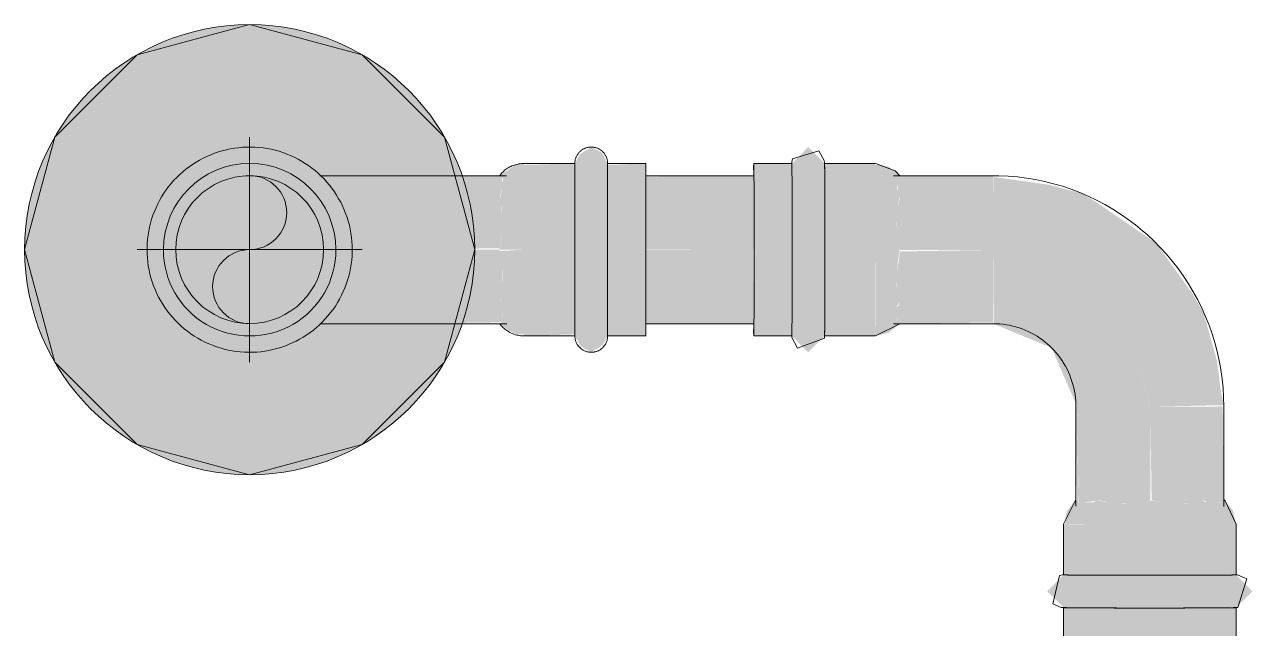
# Model space of a CAD drawing. Header units: inches. Extents: x -3679 to 241, y -496 to 1784.
# Drawn here: x -2686 to -2675.09, y 744.38 to 749.74 of the extents above; entities that cross this region are included whole.
import ezdxf

# ---------------------------------------------------------------- set-up
doc = ezdxf.new("R2010")
doc.units = ezdxf.units.IN
doc.header["$MEASUREMENT"] = 0
for name, color, linetype, lineweight in [('A-ANNO-NOTE', 250, 'Continuous', 9), ('P-PIPE', 1, 'Continuous', 9), ('P-PIPE-CNTR', 1, 'Continuous', 9)]:
    doc.layers.add(name, color=color, linetype=linetype, lineweight=lineweight)

# ---------------------------------------------------------------- blocks, each defined once
blk = doc.blocks.new('Victaulic-VicPress316-Elbow 90-45deg Style P568_P571 - Standard-1139937-LOWER PARKING')
at = {"layer": 'P-PIPE'}
for points in [[(-2284.71, 802.924), (-2284, 802.924), (-2284, 803.263), (-2284.766, 803.263), (-2284.753, 802.924)], [(-2283.402, 802.924), (-2283.233, 802.924), (-2283.233, 803.263), (-2284, 803.263), (-2284, 802.924), (-2283.458, 802.924)], [(-2284.766, 802.633), (-2284, 802.633), (-2284, 802.924), (-2284.766, 802.924), (-2284.865, 802.871), (-2284.912, 802.779), (-2284.849, 802.679), (-2284.833, 802.67)], [(-2283.346, 802.633), (-2283.233, 802.633), (-2283.14, 802.685), (-2283.088, 802.779), (-2283.151, 802.88), (-2283.233, 802.924), (-2284, 802.924), (-2284, 802.633), (-2283.381, 802.633)], [(-2284.71, 802.182), (-2284, 802.182), (-2284, 802.633), (-2284.766, 802.633), (-2284.753, 802.182), (-2284.722, 802.182)], [(-2284, 802.182), (-2283.233, 802.182), (-2283.247, 802.633), (-2284, 802.633)], [(-2284.657, 801.964), (-2284.629, 801.996), (-2284.523, 801.984), (-2284.46, 801.968), (-2284.423, 801.987), (-2284.225, 801.987), (-2284.114, 801.984), (-2284, 801.964), (-2284, 802.182), (-2284.766, 802.182), (-2284.753, 802.102), (-2284.658, 801.964)], [(-2283.342, 801.964), (-2283.281, 802.043), (-2283.246, 802.12), (-2283.246, 802.182), (-2284, 802.182), (-2283.987, 801.966), (-2283.825, 801.993), (-2283.644, 801.983), (-2283.57, 801.987), (-2283.531, 801.966), (-2283.408, 801.996), (-2283.357, 801.988), (-2283.344, 801.967)], [(-2284.114, 801.136), (-2284, 801.136), (-2284.013, 801.966), (-2284.175, 801.992), (-2284.356, 801.983), (-2284.43, 801.987), (-2284.469, 801.966), (-2284.573, 801.996), (-2284.646, 801.981), (-2284.657, 801.962), (-2284.646, 801.136), (-2284.17, 801.136)], [(-2283.671, 801.136), (-2283.342, 801.136), (-2283.354, 801.983), (-2283.366, 801.999), (-2283.487, 801.98), (-2283.54, 801.968), (-2283.57, 801.987), (-2283.766, 801.986), (-2283.842, 801.992), (-2284, 801.964), (-2284, 801.136), (-2283.727, 801.136)], [(-2284.657, 800.368), (-2284.576, 800.442), (-2284.328, 800.594), (-2284.146, 800.641), (-2284, 800.655), (-2284, 801.136), (-2284.657, 801.136), (-2284.657, 800.4)], [(-2283.342, 800.368), (-2283.352, 801.136), (-2284, 801.123), (-2284, 800.582), (-2283.648, 800.58), (-2283.38, 800.412), (-2283.343, 800.368)], [(-2284, 798.831), (-2284, 798.976), (-2284.542, 799.201), (-2284.766, 799.743), (-2284.542, 800.285), (-2284, 800.509), (-2284, 800.655), (-2284.167, 800.639), (-2284.328, 800.594), (-2284.619, 800.413), (-2284.779, 800.208), (-2284.849, 800.076), (-2284.894, 799.901), (-2284.912, 799.721), (-2284.859, 799.564), (-2284.849, 799.41), (-2284.729, 799.201), (-2284.619, 799.073), (-2284.328, 798.892), (-2284.167, 798.846)], [(-2283.671, 798.892), (-2283.381, 799.073), (-2283.221, 799.278), (-2283.151, 799.41), (-2283.106, 799.584), (-2283.088, 799.765), (-2283.14, 799.922), (-2283.151, 800.076), (-2283.271, 800.285), (-2283.381, 800.413), (-2283.671, 800.594), (-2284, 800.582), (-2284, 800.509), (-2283.458, 800.285), (-2283.233, 799.743), (-2283.458, 799.201), (-2284, 798.976), (-2284, 798.904)], [(-2284, 798.976), (-2284, 799.085), (-2284.17, 799.108), (-2284.329, 799.173), (-2284.465, 799.278), (-2284.569, 799.414), (-2284.635, 799.573), (-2284.658, 799.743), (-2284.635, 799.913), (-2284.569, 800.072), (-2284.465, 800.208), (-2284.329, 800.312), (-2284.17, 800.378), (-2284, 800.4), (-2284, 800.509), (-2284.542, 800.285), (-2284.766, 799.743), (-2284.542, 799.201), (-2284, 798.976)], [(-2284, 798.976), (-2283.458, 799.201), (-2283.233, 799.743), (-2283.458, 800.285), (-2284, 800.509), (-2284, 800.4), (-2283.83, 800.378), (-2283.671, 800.312), (-2283.534, 800.207), (-2283.431, 800.072), (-2283.365, 799.913), (-2283.343, 799.742), (-2283.365, 799.573), (-2283.431, 799.414), (-2283.535, 799.278), (-2283.671, 799.173), (-2283.83, 799.108), (-2284, 799.085), (-2284, 799.037)]]:
    blk.add_hatch(color=256, dxfattribs=at).paths.add_polyline_path(points, flags=0)
for p, q in [((-2284.766, 803.263), (-2284.766, 802.924)), ((-2284, 803.263), (-2284.766, 803.263)), ((-2283.233, 803.263), (-2284, 803.263)), ((-2283.233, 802.924), (-2283.233, 803.263)), ((-2284.766, 802.924), (-2284, 802.924)), ((-2284, 802.924), (-2283.233, 802.924)), ((-2284.766, 802.633), (-2284.766, 802.182)), ((-2284.766, 802.633), (-2284, 802.633)), ((-2284, 802.633), (-2283.233, 802.633)), ((-2283.233, 802.182), (-2283.233, 802.633)), ((-2284.657, 802.027), (-2284.657, 801.136)), ((-2283.342, 801.136), (-2283.342, 802.03)), ((-2284.657, 799.709), (-2284.657, 799.736)), ((-2283.342, 799.745), (-2283.342, 799.743))]:
    blk.add_line(p, q, dxfattribs=at)
at = {"layer": 'P-PIPE', "flags": 128}
for points in [[(-2284.766, 802.633), (-2284.772, 802.633), (-2284.778, 802.634), (-2284.784, 802.634), (-2284.79, 802.635), (-2284.795, 802.636), (-2284.801, 802.637), (-2284.807, 802.639), (-2284.812, 802.641), (-2284.818, 802.643), (-2284.823, 802.645), (-2284.828, 802.647), (-2284.834, 802.65), (-2284.839, 802.653), (-2284.844, 802.656), (-2284.849, 802.659), (-2284.853, 802.662), (-2284.858, 802.666), (-2284.862, 802.669), (-2284.867, 802.673), (-2284.871, 802.677), (-2284.875, 802.682), (-2284.879, 802.686), (-2284.882, 802.691), (-2284.886, 802.695), (-2284.889, 802.7), (-2284.892, 802.705), (-2284.895, 802.71), (-2284.897, 802.715), (-2284.9, 802.721), (-2284.902, 802.726), (-2284.904, 802.732), (-2284.906, 802.737), (-2284.907, 802.743), (-2284.909, 802.748), (-2284.91, 802.754), (-2284.911, 802.76), (-2284.911, 802.766), (-2284.912, 802.771), (-2284.912, 802.777), (-2284.912, 802.783), (-2284.912, 802.789), (-2284.911, 802.795), (-2284.91, 802.8), (-2284.909, 802.806), (-2284.908, 802.812), (-2284.907, 802.817), (-2284.905, 802.823), (-2284.903, 802.829), (-2284.901, 802.834), (-2284.899, 802.839), (-2284.896, 802.845), (-2284.893, 802.85), (-2284.891, 802.855), (-2284.887, 802.86), (-2284.884, 802.864), (-2284.881, 802.869), (-2284.877, 802.874), (-2284.873, 802.878), (-2284.869, 802.882), (-2284.865, 802.886), (-2284.86, 802.89), (-2284.856, 802.894), (-2284.851, 802.897), (-2284.846, 802.9), (-2284.841, 802.903), (-2284.836, 802.906), (-2284.831, 802.909), (-2284.826, 802.912), (-2284.821, 802.914), (-2284.815, 802.916), (-2284.81, 802.918), (-2284.804, 802.919), (-2284.798, 802.921), (-2284.793, 802.922), (-2284.787, 802.923), (-2284.781, 802.924), (-2284.775, 802.924), (-2284.77, 802.924), (-2284.766, 802.924)], [(-2284, 802.924), (-2284.031, 802.924), (-2284.061, 802.924), (-2284.092, 802.924), (-2284.122, 802.924), (-2284.152, 802.924), (-2284.182, 802.924), (-2284.212, 802.924), (-2284.241, 802.924), (-2284.27, 802.924), (-2284.298, 802.924), (-2284.326, 802.924), (-2284.354, 802.924), (-2284.381, 802.924), (-2284.407, 802.924), (-2284.433, 802.924), (-2284.458, 802.924), (-2284.482, 802.924), (-2284.505, 802.924), (-2284.528, 802.924), (-2284.55, 802.924), (-2284.571, 802.924), (-2284.591, 802.924), (-2284.61, 802.924), (-2284.628, 802.924), (-2284.645, 802.924), (-2284.661, 802.924), (-2284.676, 802.924), (-2284.69, 802.924), (-2284.703, 802.924), (-2284.714, 802.924), (-2284.725, 802.924), (-2284.734, 802.924), (-2284.742, 802.924), (-2284.749, 802.924), (-2284.755, 802.924), (-2284.76, 802.924), (-2284.763, 802.924), (-2284.765, 802.924), (-2284.766, 802.924), (-2284.766, 802.924)], [(-2284.766, 802.924), (-2284.766, 802.924), (-2284.764, 802.924), (-2284.761, 802.924), (-2284.757, 802.924), (-2284.751, 802.924), (-2284.744, 802.924), (-2284.737, 802.924), (-2284.727, 802.924)], [(-2283.233, 802.924), (-2283.234, 802.924), (-2283.236, 802.924), (-2283.239, 802.924), (-2283.243, 802.924), (-2283.249, 802.924), (-2283.255, 802.924), (-2283.263, 802.924), (-2283.272, 802.924), (-2283.283, 802.924), (-2283.294, 802.924), (-2283.306, 802.924), (-2283.32, 802.924), (-2283.335, 802.924), (-2283.35, 802.924), (-2283.367, 802.924), (-2283.385, 802.924), (-2283.404, 802.924), (-2283.424, 802.924), (-2283.444, 802.924), (-2283.466, 802.924), (-2283.488, 802.924), (-2283.512, 802.924), (-2283.536, 802.924), (-2283.56, 802.924), (-2283.586, 802.924), (-2283.612, 802.924), (-2283.639, 802.924), (-2283.666, 802.924), (-2283.694, 802.924), (-2283.722, 802.924), (-2283.751, 802.924), (-2283.78, 802.924), (-2283.81, 802.924), (-2283.84, 802.924), (-2283.87, 802.924), (-2283.9, 802.924), (-2283.93, 802.924), (-2283.961, 802.924), (-2283.992, 802.924), (-2284, 802.924)], [(-2283.275, 802.924), (-2283.266, 802.924), (-2283.257, 802.924), (-2283.25, 802.924), (-2283.245, 802.924), (-2283.24, 802.924), (-2283.237, 802.924), (-2283.234, 802.924), (-2283.233, 802.924), (-2283.233, 802.924)], [(-2283.233, 802.924), (-2283.228, 802.924), (-2283.222, 802.924), (-2283.216, 802.923), (-2283.21, 802.922), (-2283.205, 802.921), (-2283.199, 802.92), (-2283.193, 802.919), (-2283.188, 802.917), (-2283.182, 802.915), (-2283.177, 802.913), (-2283.171, 802.91), (-2283.166, 802.908), (-2283.161, 802.905), (-2283.156, 802.902), (-2283.151, 802.899), (-2283.147, 802.896), (-2283.142, 802.892), (-2283.137, 802.888), (-2283.133, 802.884), (-2283.129, 802.88), (-2283.125, 802.876), (-2283.121, 802.872), (-2283.118, 802.867), (-2283.114, 802.862), (-2283.111, 802.857), (-2283.108, 802.852), (-2283.105, 802.847), (-2283.102, 802.842), (-2283.1, 802.837), (-2283.098, 802.832), (-2283.096, 802.826), (-2283.094, 802.821), (-2283.092, 802.815), (-2283.091, 802.809), (-2283.09, 802.804), (-2283.089, 802.798), (-2283.089, 802.792), (-2283.088, 802.786), (-2283.088, 802.78), (-2283.088, 802.775), (-2283.088, 802.769), (-2283.089, 802.763), (-2283.09, 802.757), (-2283.091, 802.751), (-2283.092, 802.746), (-2283.093, 802.74), (-2283.095, 802.735), (-2283.097, 802.729), (-2283.099, 802.724), (-2283.101, 802.718), (-2283.104, 802.713), (-2283.106, 802.708), (-2283.109, 802.703), (-2283.112, 802.698), (-2283.116, 802.693), (-2283.119, 802.689), (-2283.123, 802.684), (-2283.127, 802.68), (-2283.131, 802.676), (-2283.135, 802.672), (-2283.139, 802.668), (-2283.144, 802.664), (-2283.149, 802.661), (-2283.153, 802.657), (-2283.158, 802.654), (-2283.163, 802.651), (-2283.169, 802.649), (-2283.174, 802.646), (-2283.179, 802.644), (-2283.185, 802.642), (-2283.19, 802.64), (-2283.196, 802.638), (-2283.201, 802.637), (-2283.207, 802.636), (-2283.213, 802.635), (-2283.219, 802.634), (-2283.224, 802.634), (-2283.23, 802.633), (-2283.233, 802.633)], [(-2284.725, 802.633), (-2284.734, 802.633), (-2284.742, 802.633), (-2284.749, 802.633), (-2284.755, 802.633), (-2284.76, 802.633), (-2284.763, 802.633), (-2284.765, 802.633), (-2284.766, 802.633), (-2284.766, 802.633)], [(-2284.766, 802.633), (-2284.766, 802.633), (-2284.764, 802.633), (-2284.761, 802.633), (-2284.757, 802.633), (-2284.751, 802.633), (-2284.744, 802.633), (-2284.737, 802.633), (-2284.727, 802.633), (-2284.717, 802.633), (-2284.706, 802.633), (-2284.693, 802.633), (-2284.68, 802.633), (-2284.665, 802.633), (-2284.649, 802.633), (-2284.633, 802.633), (-2284.615, 802.633), (-2284.596, 802.633), (-2284.576, 802.633), (-2284.555, 802.633), (-2284.534, 802.633), (-2284.512, 802.633), (-2284.488, 802.633), (-2284.464, 802.633), (-2284.44, 802.633), (-2284.414, 802.633), (-2284.388, 802.633), (-2284.361, 802.633), (-2284.334, 802.633), (-2284.306, 802.633), (-2284.278, 802.633), (-2284.249, 802.633), (-2284.22, 802.633), (-2284.19, 802.633), (-2284.16, 802.633), (-2284.13, 802.633), (-2284.1, 802.633), (-2284.069, 802.633), (-2284.039, 802.633), (-2284.008, 802.633), (-2284, 802.633)], [(-2284, 802.633), (-2283.969, 802.633), (-2283.939, 802.633), (-2283.908, 802.633), (-2283.878, 802.633), (-2283.848, 802.633), (-2283.818, 802.633), (-2283.788, 802.633), (-2283.759, 802.633), (-2283.73, 802.633), (-2283.701, 802.633), (-2283.673, 802.633), (-2283.646, 802.633), (-2283.619, 802.633), (-2283.593, 802.633), (-2283.567, 802.633), (-2283.542, 802.633), (-2283.518, 802.633), (-2283.494, 802.633), (-2283.472, 802.633), (-2283.45, 802.633), (-2283.429, 802.633), (-2283.409, 802.633), (-2283.39, 802.633), (-2283.372, 802.633), (-2283.355, 802.633), (-2283.339, 802.633), (-2283.324, 802.633), (-2283.31, 802.633), (-2283.297, 802.633), (-2283.285, 802.633), (-2283.275, 802.633), (-2283.266, 802.633), (-2283.257, 802.633), (-2283.25, 802.633), (-2283.245, 802.633), (-2283.24, 802.633), (-2283.237, 802.633), (-2283.234, 802.633), (-2283.233, 802.633), (-2283.233, 802.633)], [(-2283.233, 802.633), (-2283.234, 802.633), (-2283.236, 802.633), (-2283.239, 802.633), (-2283.243, 802.633), (-2283.249, 802.633), (-2283.255, 802.633), (-2283.263, 802.633), (-2283.272, 802.633)], [(-2284.657, 801.964), (-2284.666, 801.971), (-2284.674, 801.978), (-2284.682, 801.985), (-2284.69, 801.993), (-2284.697, 802.001), (-2284.705, 802.009), (-2284.711, 802.017), (-2284.718, 802.026), (-2284.724, 802.035), (-2284.729, 802.045), (-2284.735, 802.054), (-2284.74, 802.064), (-2284.744, 802.074), (-2284.748, 802.084), (-2284.752, 802.094), (-2284.755, 802.105), (-2284.758, 802.115), (-2284.761, 802.126), (-2284.763, 802.136), (-2284.764, 802.147), (-2284.765, 802.158), (-2284.766, 802.169), (-2284.766, 802.18), (-2284.766, 802.182)], [(-2283.233, 802.182), (-2283.234, 802.171), (-2283.234, 802.16), (-2283.235, 802.149), (-2283.237, 802.138), (-2283.239, 802.128), (-2283.241, 802.117), (-2283.244, 802.106), (-2283.247, 802.096), (-2283.251, 802.086), (-2283.255, 802.076), (-2283.259, 802.066), (-2283.264, 802.056), (-2283.269, 802.046), (-2283.275, 802.037), (-2283.281, 802.028), (-2283.287, 802.019), (-2283.294, 802.01), (-2283.301, 802.002), (-2283.308, 801.994), (-2283.316, 801.986), (-2283.324, 801.979), (-2283.332, 801.972), (-2283.341, 801.965), (-2283.342, 801.964)], [(-2284.657, 800.368), (-2284.657, 800.383), (-2284.657, 800.431), (-2284.657, 800.479), (-2284.657, 800.529), (-2284.657, 800.58), (-2284.657, 800.631), (-2284.657, 800.683), (-2284.657, 800.736), (-2284.657, 800.79), (-2284.657, 800.844), (-2284.657, 800.899), (-2284.657, 800.954), (-2284.657, 801.009), (-2284.657, 801.065), (-2284.657, 801.121), (-2284.657, 801.136)], [(-2283.342, 801.136), (-2283.342, 801.08), (-2283.342, 801.024), (-2283.342, 800.969), (-2283.342, 800.914), (-2283.342, 800.859), (-2283.342, 800.805), (-2283.342, 800.751), (-2283.342, 800.698), (-2283.342, 800.645), (-2283.342, 800.593), (-2283.342, 800.542), (-2283.342, 800.493), (-2283.342, 800.444), (-2283.342, 800.396), (-2283.342, 800.368)], [(-2284, 800.655), (-2284.036, 800.654), (-2284.073, 800.652), (-2284.109, 800.648), (-2284.145, 800.643), (-2284.181, 800.637), (-2284.217, 800.629), (-2284.252, 800.619), (-2284.287, 800.609), (-2284.321, 800.596), (-2284.355, 800.583), (-2284.388, 800.568), (-2284.421, 800.552), (-2284.453, 800.534), (-2284.484, 800.515), (-2284.515, 800.496), (-2284.545, 800.474), (-2284.573, 800.452), (-2284.601, 800.428), (-2284.628, 800.404), (-2284.654, 800.378), (-2284.679, 800.352), (-2284.703, 800.324), (-2284.725, 800.295), (-2284.747, 800.266), (-2284.767, 800.236), (-2284.786, 800.204), (-2284.804, 800.173), (-2284.821, 800.14), (-2284.836, 800.107), (-2284.85, 800.073), (-2284.862, 800.039), (-2284.874, 800.004), (-2284.883, 799.969), (-2284.892, 799.934), (-2284.899, 799.898), (-2284.904, 799.862), (-2284.908, 799.825), (-2284.911, 799.789), (-2284.912, 799.753), (-2284.912, 799.716), (-2284.91, 799.68), (-2284.906, 799.643), (-2284.902, 799.607), (-2284.896, 799.571), (-2284.888, 799.536), (-2284.879, 799.5), (-2284.869, 799.465), (-2284.857, 799.431), (-2284.844, 799.397), (-2284.829, 799.363), (-2284.813, 799.33), (-2284.796, 799.298), (-2284.778, 799.267), (-2284.758, 799.236), (-2284.737, 799.206), (-2284.715, 799.177), (-2284.692, 799.149), (-2284.668, 799.122), (-2284.642, 799.095), (-2284.616, 799.07), (-2284.589, 799.046), (-2284.56, 799.023), (-2284.531, 799.001), (-2284.501, 798.981), (-2284.47, 798.961), (-2284.438, 798.943), (-2284.406, 798.926), (-2284.373, 798.911), (-2284.34, 798.896), (-2284.305, 798.883), (-2284.271, 798.872), (-2284.236, 798.862), (-2284.2, 798.853), (-2284.165, 798.846), (-2284.129, 798.84), (-2284.092, 798.836), (-2284.056, 798.833), (-2284.02, 798.831), (-2284, 798.831)], [(-2284, 798.831), (-2283.963, 798.832), (-2283.927, 798.834), (-2283.891, 798.837), (-2283.855, 798.842), (-2283.819, 798.849), (-2283.783, 798.857), (-2283.748, 798.866), (-2283.713, 798.877), (-2283.679, 798.889), (-2283.645, 798.903), (-2283.611, 798.918), (-2283.579, 798.934), (-2283.547, 798.951), (-2283.515, 798.97), (-2283.485, 798.99), (-2283.455, 799.011), (-2283.426, 799.034), (-2283.399, 799.057), (-2283.372, 799.082), (-2283.346, 799.107), (-2283.321, 799.134), (-2283.297, 799.162), (-2283.274, 799.19), (-2283.253, 799.22), (-2283.232, 799.25), (-2283.213, 799.281), (-2283.196, 799.313), (-2283.179, 799.345), (-2283.164, 799.379), (-2283.15, 799.412), (-2283.137, 799.447), (-2283.126, 799.481), (-2283.116, 799.516), (-2283.108, 799.552), (-2283.101, 799.588), (-2283.096, 799.624), (-2283.092, 799.66), (-2283.089, 799.696), (-2283.088, 799.733), (-2283.088, 799.769), (-2283.09, 799.806), (-2283.093, 799.842), (-2283.098, 799.878), (-2283.104, 799.914), (-2283.112, 799.95), (-2283.121, 799.985), (-2283.131, 800.02), (-2283.143, 800.055), (-2283.156, 800.089), (-2283.171, 800.122), (-2283.186, 800.155), (-2283.204, 800.187), (-2283.222, 800.219), (-2283.242, 800.25), (-2283.263, 800.28), (-2283.285, 800.309), (-2283.308, 800.337), (-2283.332, 800.364), (-2283.357, 800.39), (-2283.384, 800.415), (-2283.411, 800.439), (-2283.44, 800.462), (-2283.469, 800.484), (-2283.499, 800.505), (-2283.53, 800.524), (-2283.561, 800.542), (-2283.594, 800.559), (-2283.627, 800.575), (-2283.66, 800.589), (-2283.694, 800.602), (-2283.729, 800.614), (-2283.764, 800.624), (-2283.799, 800.633), (-2283.835, 800.64), (-2283.871, 800.646), (-2283.907, 800.65), (-2283.944, 800.653), (-2283.98, 800.655), (-2284, 800.655)]]:
    blk.add_lwpolyline(points, dxfattribs=at)
at = {"layer": 'P-PIPE'}
for radius, start, end in [(0.766, 90, 270), (0.767, 270, 90)]:
    blk.add_arc((-2284, 799.743), radius, start, end, dxfattribs=at)
blk = doc.blocks.new('Victaulic-VicPress316-Elbow 90-45deg Style P568_P571 - Standard-1140526-LOWER PARKING')
at = {"layer": 'P-PIPE'}
for points in [[(-2679.036, 746.831), (-2678.891, 746.976), (-2678.889, 748.354), (-2678.891, 748.51), (-2679.036, 748.655), (-2679.181, 748.507), (-2679.18, 747.132), (-2679.177, 746.972), (-2679.064, 746.859)], [(-2679.182, 746.976), (-2679.18, 748.339), (-2679.182, 748.509), (-2679.52, 748.507), (-2679.518, 747.143), (-2679.52, 746.976)], [(-2678.891, 746.976), (-2678.439, 746.976), (-2678.437, 748.354), (-2678.439, 748.509), (-2678.891, 748.509), (-2678.889, 747.143), (-2678.89, 747.018)], [(-2678.218, 747.74), (-2677.39, 747.74), (-2677.393, 748.4), (-2678.224, 748.399), (-2678.249, 748.376), (-2678.238, 748.294), (-2678.243, 748.233), (-2678.221, 748.201), (-2678.251, 748.061), (-2678.242, 747.868), (-2678.221, 747.753)], [(-2675.997, 746.347), (-2675.345, 746.361), (-2675.368, 746.477), (-2675.403, 746.756), (-2675.521, 747.175), (-2675.61, 747.335), (-2675.943, 747.8), (-2676.473, 748.163), (-2676.608, 748.244), (-2676.891, 748.318), (-2677.392, 748.39), (-2677.39, 747.74), (-2676.693, 747.554), (-2676.183, 747.044), (-2676, 746.361)], [(-2675.822, 745.484), (-2675.65, 745.492), (-2675.529, 745.516), (-2675.485, 745.498), (-2675.389, 745.498), (-2675.362, 745.493), (-2675.343, 745.522), (-2675.352, 746.349), (-2675.997, 746.347), (-2675.984, 745.516), (-2675.831, 745.485)], [(-2675.996, 745.301), (-2675.234, 745.304), (-2675.262, 745.426), (-2675.344, 745.519), (-2675.366, 745.492), (-2675.446, 745.502), (-2675.511, 745.501), (-2675.538, 745.518), (-2675.677, 745.487), (-2675.883, 745.496), (-2676.01, 745.516), (-2676.222, 745.487), (-2676.387, 745.5), (-2676.467, 745.516), (-2676.502, 745.497), (-2676.617, 745.496), (-2676.636, 745.493), (-2676.658, 745.521), (-2676.737, 745.419), (-2676.748, 745.371), (-2676.752, 745.367), (-2676.752, 745.304), (-2676.047, 745.301)], [(-2675.996, 744.849), (-2675.234, 744.852), (-2675.234, 745.304), (-2676.715, 745.303), (-2676.767, 745.304), (-2676.767, 744.852), (-2676.017, 744.849)], [(-2675.996, 744.558), (-2675.229, 744.566), (-2675.088, 744.707), (-2675.234, 744.852), (-2676.711, 744.852), (-2676.769, 744.85), (-2676.911, 744.706), (-2676.764, 744.561), (-2676.132, 744.558)], [(-2675.996, 744.22), (-2675.234, 744.223), (-2675.234, 744.561), (-2676.71, 744.561), (-2676.767, 744.56), (-2676.764, 744.223), (-2676.017, 744.22)]]:
    blk.add_hatch(color=256, dxfattribs=at).paths.add_polyline_path(points, flags=0)
h = blk.add_hatch(color=256, dxfattribs=at)
h.paths.add_polyline_path([(-2678.436, 747.334), (-2678.436, 747.334), (-2678.368, 747.334)], flags=0)
h.paths.add_polyline_path([(-2678.439, 746.976), (-2678.317, 747.005), (-2678.224, 747.086), (-2678.249, 747.108), (-2678.238, 747.189), (-2678.243, 747.249), (-2678.221, 747.281), (-2678.25, 747.42), (-2678.241, 747.626), (-2678.221, 747.753), (-2678.25, 747.965), (-2678.238, 748.13), (-2678.225, 748.206), (-2678.223, 748.21), (-2678.242, 748.245), (-2678.245, 748.36), (-2678.248, 748.379), (-2678.222, 748.401), (-2678.321, 748.48), (-2678.37, 748.49), (-2678.376, 748.494), (-2678.439, 748.494), (-2678.437, 747.138), (-2678.439, 746.991)], flags=0)
h = blk.add_hatch(color=256, dxfattribs=at)
h.paths.add_polyline_path([(-2675.423, 746.836), (-2675.425, 746.852), (-2675.425, 746.843)], flags=0)
h.paths.add_polyline_path([(-2676.608, 748.244), (-2677.001, 748.335), (-2676.891, 748.318), (-2676.687, 748.265)], flags=0)
h = blk.add_hatch(color=256, dxfattribs=at)
h.paths.add_polyline_path([(-2677.391, 747.318), (-2677.391, 747.318), (-2677.831, 747.298)], flags=0)
h.paths.add_polyline_path([(-2677.39, 747.412), (-2677.391, 747.412), (-2677.885, 747.412)], flags=0)
h.paths.add_polyline_path([(-2677.39, 747.626), (-2677.39, 747.626), (-2678.218, 747.577)], flags=0)
h.paths.add_polyline_path([(-2678.221, 747.085), (-2677.392, 747.095), (-2677.39, 747.74), (-2678.221, 747.727), (-2678.251, 747.508), (-2678.246, 747.393), (-2678.223, 747.272), (-2678.241, 747.228), (-2678.243, 747.132), (-2678.248, 747.105), (-2678.223, 747.086)], flags=0)
h = blk.add_hatch(color=256, dxfattribs=at)
h.paths.add_polyline_path([(-2675.997, 746.347), (-2676.183, 747.044), (-2676.693, 747.554), (-2677.39, 747.74), (-2677.385, 747.082), (-2676.873, 746.87), (-2676.647, 746.349), (-2676.111, 746.347)], flags=0)
h.paths.add_polyline_path([(-2676.844, 746.982), (-2676.844, 746.982), (-2676.871, 747.001)], flags=0)
h.paths.add_polyline_path([(-2677.21, 747.57), (-2677.39, 747.626), (-2677.39, 747.626)], flags=0)
h = blk.add_hatch(color=256, dxfattribs=at)
h.paths.add_polyline_path([(-2676.647, 746.349), (-2676.658, 746.349), (-2676.647, 745.507), (-2676.635, 745.492), (-2676.647, 746.349)], flags=0)
h.paths.add_polyline_path([(-2676.317, 745.487), (-2676.125, 745.495), (-2675.997, 745.519), (-2675.997, 746.347), (-2676.647, 746.349), (-2676.633, 745.492), (-2676.551, 745.502), (-2676.474, 745.51), (-2676.458, 745.518), (-2676.326, 745.488)], flags=0)
for p, q in [((-2679.182, 748.509), (-2679.52, 748.509)), ((-2678.439, 748.509), (-2678.891, 748.509)), ((-2678.439, 748.509), (-2678.262, 748.444)), ((-2677.393, 748.4), (-2678.277, 748.4)), ((-2678.262, 748.444), (-2678.221, 748.4)), ((-2678.439, 746.976), (-2678.221, 747.085)), ((-2678.279, 747.085), (-2677.393, 747.085)), ((-2679.52, 746.976), (-2679.182, 746.976)), ((-2678.891, 746.976), (-2678.439, 746.976)), ((-2676.658, 746.35), (-2676.658, 745.464)), ((-2675.343, 745.461), (-2675.343, 746.35)), ((-2676.767, 745.304), (-2676.658, 745.522)), ((-2675.329, 745.511), (-2675.343, 745.522)), ((-2675.234, 745.304), (-2675.329, 745.511)), ((-2676.767, 745.304), (-2676.767, 744.852)), ((-2675.234, 744.852), (-2675.234, 745.304)), ((-2676.767, 744.561), (-2676.767, 744.223)), ((-2675.234, 744.223), (-2675.234, 744.561))]:
    blk.add_line(p, q, dxfattribs=at)
at = {"layer": 'P-PIPE', "flags": 128}
for points in [[(-2679.183, 748.468), (-2679.183, 748.478), (-2679.182, 748.487), (-2679.182, 748.494), (-2679.182, 748.501), (-2679.182, 748.507), (-2679.182, 748.513), (-2679.181, 748.52), (-2679.176, 748.549), (-2678.942, 748.62)], [(-2679.13, 746.866), (-2678.892, 746.957), (-2678.891, 746.969), (-2678.89, 746.975), (-2678.89, 746.981), (-2678.89, 746.987), (-2678.89, 746.995), (-2678.89, 747.003), (-2678.889, 747.012), (-2678.889, 747.022), (-2678.889, 747.034), (-2678.889, 747.046), (-2678.889, 747.06), (-2678.889, 747.075), (-2678.889, 747.091), (-2678.888, 747.107), (-2678.888, 747.125), (-2678.888, 747.144), (-2678.888, 747.164), (-2678.888, 747.184), (-2678.888, 747.206), (-2678.888, 747.228), (-2678.888, 747.251), (-2678.888, 747.275), (-2678.887, 747.3), (-2678.887, 747.326), (-2678.887, 747.352), (-2678.887, 747.378), (-2678.887, 747.406), (-2678.887, 747.433), (-2678.887, 747.462), (-2678.887, 747.491), (-2678.887, 747.52), (-2678.887, 747.549), (-2678.887, 747.579), (-2678.887, 747.609), (-2678.887, 747.64), (-2678.887, 747.67), (-2678.887, 747.701), (-2678.887, 747.731), (-2678.887, 747.762), (-2678.887, 747.793), (-2678.887, 747.823), (-2678.887, 747.854), (-2678.887, 747.884), (-2678.887, 747.914), (-2678.887, 747.944), (-2678.887, 747.973), (-2678.887, 748.002), (-2678.887, 748.031), (-2678.887, 748.059), (-2678.887, 748.087), (-2678.887, 748.114), (-2678.887, 748.141), (-2678.887, 748.167), (-2678.887, 748.192), (-2678.888, 748.216), (-2678.888, 748.24), (-2678.888, 748.263), (-2678.888, 748.285), (-2678.888, 748.307), (-2678.888, 748.327), (-2678.888, 748.347), (-2678.888, 748.365), (-2678.888, 748.383), (-2678.889, 748.399), (-2678.889, 748.415), (-2678.889, 748.429), (-2678.889, 748.442), (-2678.889, 748.455), (-2678.889, 748.466), (-2678.889, 748.476), (-2678.89, 748.485), (-2678.89, 748.493), (-2678.89, 748.5), (-2678.89, 748.506), (-2678.89, 748.512), (-2678.891, 748.518), (-2678.893, 748.536), (-2678.942, 748.62)], [(-2676.064, 747.911), (-2676.127, 747.963), (-2676.193, 748.012), (-2676.26, 748.059), (-2676.329, 748.103), (-2676.4, 748.144), (-2676.473, 748.182), (-2676.547, 748.218), (-2676.622, 748.25), (-2676.699, 748.279), (-2676.777, 748.306), (-2676.855, 748.329), (-2676.935, 748.349), (-2677.015, 748.365), (-2677.096, 748.379), (-2677.177, 748.389), (-2677.259, 748.396), (-2677.341, 748.4), (-2677.393, 748.4)], [(-2675.343, 746.35), (-2675.344, 746.432), (-2675.349, 746.514), (-2675.357, 746.595), (-2675.369, 746.677), (-2675.383, 746.757), (-2675.401, 746.837), (-2675.422, 746.917), (-2675.447, 746.995), (-2675.474, 747.072), (-2675.504, 747.148), (-2675.538, 747.223), (-2675.574, 747.297), (-2675.614, 747.369), (-2675.656, 747.439), (-2675.701, 747.508), (-2675.748, 747.574), (-2675.799, 747.639), (-2675.851, 747.702), (-2675.907, 747.763), (-2675.964, 747.821), (-2676.024, 747.877), (-2676.064, 747.911)], [(-2677.393, 747.085), (-2677.364, 747.085), (-2677.334, 747.083), (-2677.305, 747.08), (-2677.276, 747.076), (-2677.247, 747.071), (-2677.218, 747.064), (-2677.19, 747.057), (-2677.162, 747.048), (-2677.134, 747.038), (-2677.107, 747.027), (-2677.08, 747.015), (-2677.053, 747.002), (-2677.028, 746.988), (-2677.002, 746.973), (-2676.978, 746.957), (-2676.954, 746.94), (-2676.931, 746.922), (-2676.916, 746.91)], [(-2679.13, 746.866), (-2679.181, 746.961), (-2679.182, 746.971), (-2679.182, 746.977), (-2679.182, 746.982), (-2679.182, 746.989), (-2679.182, 746.996), (-2679.183, 747.005), (-2679.183, 747.014)], [(-2676.916, 746.91), (-2676.894, 746.89), (-2676.873, 746.87), (-2676.853, 746.849), (-2676.833, 746.827), (-2676.814, 746.804), (-2676.797, 746.78), (-2676.78, 746.756), (-2676.764, 746.731), (-2676.75, 746.706), (-2676.736, 746.68), (-2676.723, 746.653), (-2676.712, 746.626), (-2676.701, 746.599), (-2676.692, 746.571), (-2676.683, 746.543), (-2676.676, 746.514), (-2676.67, 746.486), (-2676.665, 746.457), (-2676.662, 746.427), (-2676.659, 746.398), (-2676.658, 746.369), (-2676.658, 746.35)], [(-2676.725, 744.853), (-2676.735, 744.853), (-2676.744, 744.853), (-2676.751, 744.853), (-2676.758, 744.853), (-2676.764, 744.853), (-2676.769, 744.853), (-2676.776, 744.852), (-2676.802, 744.848), (-2676.861, 744.596)], [(-2675.139, 744.818), (-2675.217, 744.562), (-2675.228, 744.561), (-2675.233, 744.561), (-2675.239, 744.561), (-2675.245, 744.561), (-2675.252, 744.561), (-2675.26, 744.561), (-2675.269, 744.56), (-2675.28, 744.56), (-2675.291, 744.56), (-2675.304, 744.56), (-2675.317, 744.56), (-2675.332, 744.56), (-2675.348, 744.56), (-2675.364, 744.56), (-2675.382, 744.56), (-2675.401, 744.559), (-2675.421, 744.559), (-2675.441, 744.559), (-2675.463, 744.559), (-2675.485, 744.559), (-2675.508, 744.559), (-2675.532, 744.559), (-2675.557, 744.559), (-2675.582, 744.559), (-2675.608, 744.559), (-2675.635, 744.559), (-2675.662, 744.559), (-2675.69, 744.558), (-2675.719, 744.558), (-2675.747, 744.558), (-2675.777, 744.558), (-2675.806, 744.558), (-2675.836, 744.558), (-2675.866, 744.558), (-2675.896, 744.558), (-2675.927, 744.558), (-2675.957, 744.558), (-2675.988, 744.558), (-2676.019, 744.558), (-2676.049, 744.558), (-2676.08, 744.558), (-2676.11, 744.558), (-2676.141, 744.558), (-2676.171, 744.558), (-2676.2, 744.558), (-2676.23, 744.558), (-2676.259, 744.558), (-2676.288, 744.558), (-2676.316, 744.558), (-2676.344, 744.559), (-2676.371, 744.559), (-2676.397, 744.559), (-2676.423, 744.559), (-2676.449, 744.559), (-2676.473, 744.559), (-2676.497, 744.559), (-2676.52, 744.559), (-2676.542, 744.559), (-2676.563, 744.559), (-2676.584, 744.559), (-2676.603, 744.559), (-2676.622, 744.56), (-2676.639, 744.56), (-2676.656, 744.56), (-2676.671, 744.56), (-2676.686, 744.56), (-2676.699, 744.56), (-2676.712, 744.56), (-2676.723, 744.56), (-2676.733, 744.56), (-2676.742, 744.561), (-2676.75, 744.561), (-2676.756, 744.561), (-2676.762, 744.561), (-2676.768, 744.561), (-2676.774, 744.561), (-2676.789, 744.563), (-2676.861, 744.596)], [(-2675.139, 744.818), (-2675.221, 744.852), (-2675.229, 744.853), (-2675.235, 744.853), (-2675.24, 744.853), (-2675.247, 744.853), (-2675.254, 744.853), (-2675.262, 744.853), (-2675.272, 744.853)]]:
    blk.add_lwpolyline(points, dxfattribs=at)
at = {"layer": 'P-PIPE'}
for centre, major_axis, ratio, start_param, end_param in [((-2679.52, 747.743), (0, 0.766), 0.004894, 0.199294, 0.383052), ((-2679.52, 747.743), (0, 0.766), 0.004894, 3.141593, 6.279019), ((-2679.182, 747.743), (0, 0.766), 0.004894, 3.141593, 6.279019), ((-2678.891, 747.743), (0, 0.766), 0.004894, 3.141593, 6.279019), ((-2679.52, 747.743), (0, 0.766), 0.004894, 2.759899, 2.945851), ((-2676, 744.852), (0.766, 0), 0.004167, 3.146486, 6.283185), ((-2676, 744.561), (0.766, 0), 0.004167, 3.146486, 6.283185), ((-2676, 744.223), (0.767, 0), 0.004167, 3.146486, 6.283185)]:
    blk.add_ellipse(centre, major_axis=major_axis, ratio=ratio, start_param=start_param, end_param=end_param, dxfattribs=at)

msp = doc.modelspace()

# ---------------------------------------------------------------- hatches: boundary and pattern name
at = {"layer": 'A-ANNO-NOTE'}
h = msp.add_hatch(color=256, dxfattribs=at)
edge = h.paths.add_edge_path(flags=0)
edge.add_arc((-2684, 747.743), 2, 0, 360)
msp.add_hatch(color=256, dxfattribs=at).paths.add_polyline_path([(-2684, 745.743), (-2683, 746.011), (-2682.268, 746.743), (-2682, 747.743), (-2682.268, 748.743), (-2683, 749.475), (-2684, 749.743), (-2685, 749.475), (-2685.732, 748.743), (-2686, 747.743), (-2685.732, 746.743), (-2685, 746.011)], flags=0)
at = {"layer": 'P-PIPE'}
for points in [[(-2684, 747.085), (-2683.83, 747.108), (-2683.671, 747.173), (-2683.535, 747.278), (-2683.431, 747.414), (-2683.365, 747.573), (-2683.343, 747.743), (-2683.365, 747.913), (-2683.431, 748.072), (-2683.535, 748.208), (-2683.671, 748.312), (-2683.83, 748.378), (-2684, 748.4), (-2684.17, 748.378), (-2684.329, 748.312), (-2684.465, 748.208), (-2684.569, 748.072), (-2684.635, 747.913), (-2684.658, 747.743), (-2684.635, 747.573), (-2684.569, 747.414), (-2684.465, 747.278), (-2684.329, 747.173), (-2684.17, 747.108)], [(-2680.48, 747.743), (-2679.516, 747.743), (-2679.521, 748.4), (-2680.48, 748.392), (-2680.48, 748.283), (-2680.48, 748.275), (-2680.48, 747.852)], [(-2679.52, 747.085), (-2679.524, 747.743), (-2680.48, 747.74), (-2680.48, 747.085), (-2679.521, 747.085)]]:
    msp.add_hatch(color=256, dxfattribs=at).paths.add_polyline_path(points, flags=0)

# ---------------------------------------------------------------- linework, layer by layer
at = {"layer": 'A-ANNO-NOTE'}
for p, q in [((-2684, 749.743), (-2685, 749.475)), ((-2683, 749.475), (-2684, 749.743)), ((-2685, 749.475), (-2685.732, 748.743)), ((-2682.268, 748.743), (-2683, 749.475)), ((-2685.732, 748.743), (-2686, 747.743)), ((-2682, 747.743), (-2682.268, 748.743)), ((-2686, 747.743), (-2685.732, 746.743)), ((-2682.268, 746.743), (-2682, 747.743)), ((-2685.732, 746.743), (-2685, 746.011)), ((-2683, 746.011), (-2682.268, 746.743)), ((-2685, 746.011), (-2684, 745.743)), ((-2684, 745.743), (-2683, 746.011))]:
    msp.add_line(p, q, dxfattribs=at)
msp.add_circle((-2684, 747.743), 2, dxfattribs=at)
at = {"layer": 'P-PIPE'}
for p, q in [((-2679.519, 748.4), (-2680.48, 748.4)), ((-2680.48, 747.085), (-2679.519, 747.085))]:
    msp.add_line(p, q, dxfattribs=at)
for centre, radius, start, end in [((-2684, 747.743), 0.657, 0, 180), ((-2684, 748.072), 0.329, 270, 90), ((-2684, 747.743), 0.657, 180, 0), ((-2684, 747.414), 0.329, 90, 270)]:
    msp.add_arc(centre, radius, start, end, dxfattribs=at)
at = {"layer": 'P-PIPE-CNTR'}
for p, q in [((-2684, 746.743), (-2684, 748.743)), ((-2685, 747.743), (-2683, 747.743))]:
    msp.add_line(p, q, dxfattribs=at)

# ---------------------------------------------------------------- block references
at = {"layer": 'P-PIPE', "rotation": 269.9998522046723}
msp.add_blockref('Victaulic-VicPress316-Elbow 90-45deg Style P568_P571 - Standard-1139937-LOWER PARKING', (-3483.749, -1536.255), dxfattribs=at)
at = {"layer": 'P-PIPE'}
msp.add_blockref('Victaulic-VicPress316-Elbow 90-45deg Style P568_P571 - Standard-1140526-LOWER PARKING', (0, 0), dxfattribs=at)

doc.saveas('drawing.dxf')
